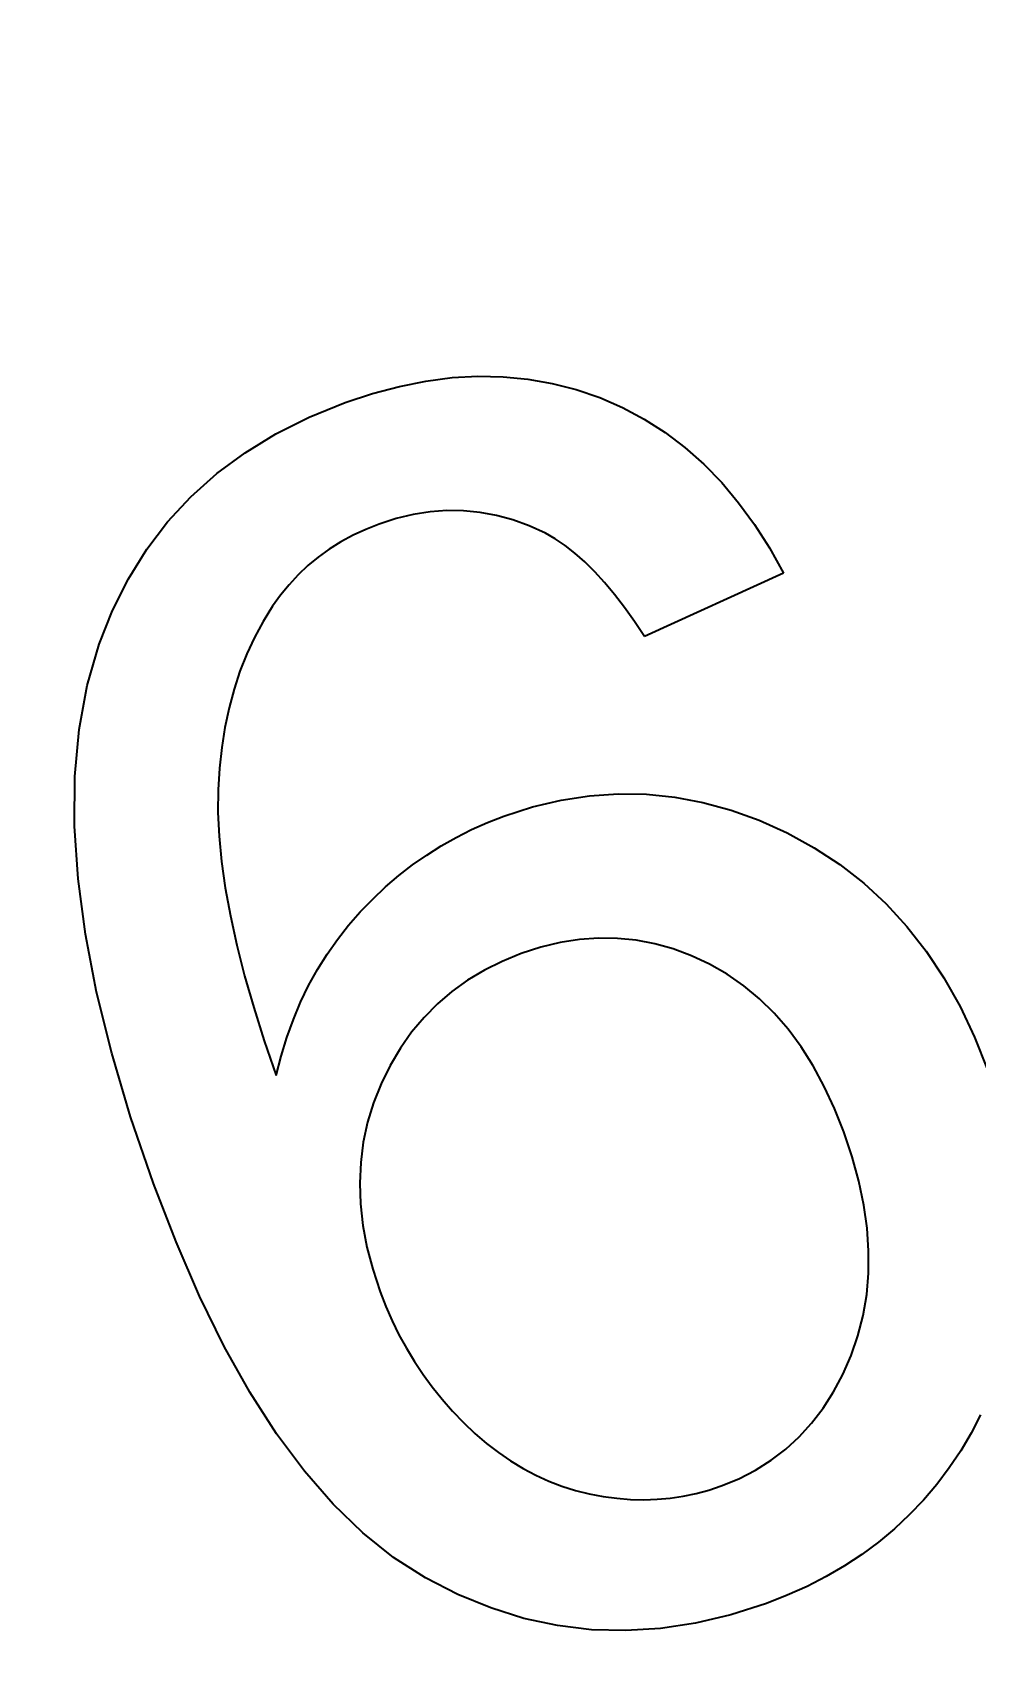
# Model space of a CAD drawing. Extents: x 0 to 297, y 0 to 210.
# Drawn here: x 208.372 to 210.267, y 134.513 to 137.802 of the extents above; entities that cross this region are included whole.
import ezdxf

# ---------------------------------------------------------------- set-up
doc = ezdxf.new("R2010")
doc.units = 0

msp = doc.modelspace()

# ---------------------------------------------------------------- linework, layer by layer
at = {"color": 7, "lineweight": 35, "ltscale": 0.00129}
msp.add_line((209.2136, 137.1097), (209.2652, 137.1126), dxfattribs=at)
at = {"color": 7, "lineweight": 35, "ltscale": 0.001266}
msp.add_line((209.2652, 137.1126), (209.3158, 137.1117), dxfattribs=at)
at = {"color": 7, "lineweight": 35, "ltscale": 0.001251}
msp.add_line((209.3158, 137.1117), (209.3656, 137.1069), dxfattribs=at)
at = {"color": 7, "lineweight": 35, "ltscale": 0.001401}
msp.add_line((209.0538, 137.0779), (209.108, 137.0923), dxfattribs=at)
at = {"color": 7, "lineweight": 35, "ltscale": 0.001358}
msp.add_line((209.108, 137.0923), (209.1612, 137.1029), dxfattribs=at)
at = {"color": 7, "lineweight": 35, "ltscale": 0.001321}
msp.add_line((209.1612, 137.1029), (209.2136, 137.1097), dxfattribs=at)
at = {"color": 7, "lineweight": 35, "ltscale": 0.001241}
for p, q in [((209.3656, 137.1069), (209.4145, 137.0983)), ((209.4145, 137.0983), (209.4625, 137.0859))]:
    msp.add_line(p, q, dxfattribs=at)
at = {"color": 7, "lineweight": 35, "ltscale": 0.001247}
for p, q in [((209.4625, 137.0859), (209.5097, 137.0696)), ((209.5097, 137.0696), (209.5554, 137.0497))]:
    msp.add_line(p, q, dxfattribs=at)
at = {"color": 7, "lineweight": 35, "ltscale": 0.001939}
msp.add_line((208.927, 137.0305), (208.9988, 137.0597), dxfattribs=at)
at = {"color": 7, "lineweight": 35, "ltscale": 0.001449}
msp.add_line((208.9988, 137.0597), (209.0538, 137.0779), dxfattribs=at)
at = {"color": 7, "lineweight": 35, "ltscale": 0.00124}
for p, q in [((209.5554, 137.0497), (209.5992, 137.0264)), ((209.5992, 137.0264), (209.641, 136.9997))]:
    msp.add_line(p, q, dxfattribs=at)
at = {"color": 7, "lineweight": 35, "ltscale": 0.001869}
msp.add_line((208.8601, 136.997), (208.927, 137.0305), dxfattribs=at)
at = {"color": 7, "lineweight": 35, "ltscale": 0.001812}
msp.add_line((208.7983, 136.9592), (208.8601, 136.997), dxfattribs=at)
at = {"color": 7, "lineweight": 35, "ltscale": 0.001248}
msp.add_line((209.641, 136.9997), (209.6808, 136.9696), dxfattribs=at)
at = {"color": 7, "lineweight": 35, "ltscale": 0.001767}
msp.add_line((208.7414, 136.9172), (208.7983, 136.9592), dxfattribs=at)
at = {"color": 7, "lineweight": 35, "ltscale": 0.001264}
msp.add_line((209.6808, 136.9696), (209.7187, 136.9361), dxfattribs=at)
at = {"color": 7, "lineweight": 35, "ltscale": 0.001737}
msp.add_line((208.6896, 136.8709), (208.7414, 136.9172), dxfattribs=at)
at = {"color": 7, "lineweight": 35, "ltscale": 0.001287}
msp.add_line((209.7187, 136.9361), (209.7546, 136.8991), dxfattribs=at)
at = {"color": 7, "lineweight": 35, "ltscale": 0.001317}
msp.add_line((209.7546, 136.8991), (209.7885, 136.8588), dxfattribs=at)
at = {"color": 7, "lineweight": 35, "ltscale": 0.001723}
for p, q in [((208.6428, 136.8203), (208.6896, 136.8709)), ((209.4252, 134.6063), (209.3578, 134.6208))]:
    msp.add_line(p, q, dxfattribs=at)
at = {"color": 7, "lineweight": 35, "ltscale": 0.001353}
msp.add_line((209.7885, 136.8588), (209.8204, 136.8151), dxfattribs=at)
at = {"color": 7, "lineweight": 35, "ltscale": 0.001725}
msp.add_line((208.6009, 136.7655), (208.6428, 136.8203), dxfattribs=at)
at = {"color": 7, "lineweight": 35, "ltscale": 0.000724313}
msp.add_line((209.0675, 136.8161), (209.0406, 136.8054), dxfattribs=at)
at = {"color": 7, "lineweight": 35, "ltscale": 0.000898743}
msp.add_line((209.1017, 136.8271), (209.0675, 136.8161), dxfattribs=at)
at = {"color": 7, "lineweight": 35, "ltscale": 0.000874624}
msp.add_line((209.1357, 136.8353), (209.1017, 136.8271), dxfattribs=at)
at = {"color": 7, "lineweight": 35, "ltscale": 0.000855756}
msp.add_line((209.1695, 136.8407), (209.1357, 136.8353), dxfattribs=at)
at = {"color": 7, "lineweight": 35, "ltscale": 0.000843}
msp.add_line((209.2032, 136.8431), (209.1695, 136.8407), dxfattribs=at)
at = {"color": 7, "lineweight": 35, "ltscale": 0.000835492}
msp.add_line((209.2366, 136.8427), (209.2032, 136.8431), dxfattribs=at)
at = {"color": 7, "lineweight": 35, "ltscale": 0.000834842}
msp.add_line((209.2698, 136.8394), (209.2366, 136.8427), dxfattribs=at)
at = {"color": 7, "lineweight": 35, "ltscale": 0.000840304}
msp.add_line((209.3029, 136.8333), (209.2698, 136.8394), dxfattribs=at)
at = {"color": 7, "lineweight": 35, "ltscale": 0.000852053}
msp.add_line((209.3357, 136.8243), (209.3029, 136.8333), dxfattribs=at)
at = {"color": 7, "lineweight": 35, "ltscale": 0.000868718}
msp.add_line((209.3684, 136.8124), (209.3357, 136.8243), dxfattribs=at)
at = {"color": 7, "lineweight": 35, "ltscale": 0.000696758}
msp.add_line((209.0149, 136.7935), (208.9904, 136.7802), dxfattribs=at)
at = {"color": 7, "lineweight": 35, "ltscale": 0.000708947}
msp.add_line((209.0406, 136.8054), (209.0149, 136.7935), dxfattribs=at)
at = {"color": 7, "lineweight": 35, "ltscale": 0.00089184}
msp.add_line((209.4009, 136.7977), (209.3684, 136.8124), dxfattribs=at)
at = {"color": 7, "lineweight": 35, "ltscale": 0.000568024}
msp.add_line((209.4206, 136.7864), (209.4009, 136.7977), dxfattribs=at)
at = {"color": 7, "lineweight": 35, "ltscale": 0.000596096}
msp.add_line((209.4403, 136.773), (209.4206, 136.7864), dxfattribs=at)
at = {"color": 7, "lineweight": 35, "ltscale": 0.001396}
msp.add_line((209.8204, 136.8151), (209.8504, 136.768), dxfattribs=at)
at = {"color": 7, "lineweight": 35, "ltscale": 0.001741}
msp.add_line((208.5641, 136.7063), (208.6009, 136.7655), dxfattribs=at)
at = {"color": 7, "lineweight": 35, "ltscale": 0.000673397}
msp.add_line((208.9451, 136.7498), (208.9243, 136.7326), dxfattribs=at)
at = {"color": 7, "lineweight": 35, "ltscale": 0.000677909}
msp.add_line((208.9671, 136.7656), (208.9451, 136.7498), dxfattribs=at)
at = {"color": 7, "lineweight": 35, "ltscale": 0.000685547}
msp.add_line((208.9904, 136.7802), (208.9671, 136.7656), dxfattribs=at)
at = {"color": 7, "lineweight": 35, "ltscale": 0.000628496}
msp.add_line((209.4601, 136.7575), (209.4403, 136.773), dxfattribs=at)
at = {"color": 7, "lineweight": 35, "ltscale": 0.0006621}
msp.add_line((209.48, 136.74), (209.4601, 136.7575), dxfattribs=at)
at = {"color": 7, "lineweight": 35, "ltscale": 0.001444}
msp.add_line((209.8504, 136.768), (209.8783, 136.7174), dxfattribs=at)
at = {"color": 7, "lineweight": 35, "ltscale": 0.000671949}
msp.add_line((208.9243, 136.7326), (208.9048, 136.7142), dxfattribs=at)
at = {"color": 7, "lineweight": 35, "ltscale": 0.000698634}
msp.add_line((209.4998, 136.7203), (209.48, 136.74), dxfattribs=at)
at = {"color": 7, "lineweight": 35, "ltscale": 0.000737382}
msp.add_line((209.5197, 136.6985), (209.4998, 136.7203), dxfattribs=at)
at = {"color": 7, "lineweight": 35, "ltscale": 0.007655}
msp.add_line((209.8783, 136.7174), (209.5997, 136.5906), dxfattribs=at)
at = {"color": 7, "lineweight": 35, "ltscale": 0.001774}
msp.add_line((208.5323, 136.6429), (208.5641, 136.7063), dxfattribs=at)
at = {"color": 7, "lineweight": 35, "ltscale": 0.000677394}
msp.add_line((208.8865, 136.6944), (208.8694, 136.6734), dxfattribs=at)
at = {"color": 7, "lineweight": 35, "ltscale": 0.000673209}
msp.add_line((208.9048, 136.7142), (208.8865, 136.6944), dxfattribs=at)
at = {"color": 7, "lineweight": 35, "ltscale": 0.000776738}
msp.add_line((209.5396, 136.6747), (209.5197, 136.6985), dxfattribs=at)
at = {"color": 7, "lineweight": 35, "ltscale": 0.000899776}
msp.add_line((208.8535, 136.6511), (208.8344, 136.6206), dxfattribs=at)
at = {"color": 7, "lineweight": 35, "ltscale": 0.0006842}
msp.add_line((208.8694, 136.6734), (208.8535, 136.6511), dxfattribs=at)
at = {"color": 7, "lineweight": 35, "ltscale": 0.000819076}
msp.add_line((209.5596, 136.6487), (209.5396, 136.6747), dxfattribs=at)
at = {"color": 7, "lineweight": 35, "ltscale": 0.00182}
msp.add_line((208.5055, 136.5752), (208.5323, 136.6429), dxfattribs=at)
at = {"color": 7, "lineweight": 35, "ltscale": 0.000906034}
msp.add_line((208.8344, 136.6206), (208.8172, 136.5887), dxfattribs=at)
at = {"color": 7, "lineweight": 35, "ltscale": 0.000860603}
msp.add_line((209.5796, 136.6207), (209.5596, 136.6487), dxfattribs=at)
at = {"color": 7, "lineweight": 35, "ltscale": 0.000904385}
msp.add_line((209.5997, 136.5906), (209.5796, 136.6207), dxfattribs=at)
at = {"color": 7, "lineweight": 35, "ltscale": 0.000918892}
msp.add_line((208.8172, 136.5887), (208.8017, 136.5554), dxfattribs=at)
at = {"color": 7, "lineweight": 35, "ltscale": 0.002158}
msp.add_line((208.4816, 136.4923), (208.5055, 136.5752), dxfattribs=at)
at = {"color": 7, "lineweight": 35, "ltscale": 0.000931737}
msp.add_line((208.8017, 136.5554), (208.788, 136.5207), dxfattribs=at)
at = {"color": 7, "lineweight": 35, "ltscale": 0.000950468}
msp.add_line((208.788, 136.5207), (208.7762, 136.4846), dxfattribs=at)
at = {"color": 7, "lineweight": 35, "ltscale": 0.002251}
msp.add_line((208.4654, 136.4037), (208.4816, 136.4923), dxfattribs=at)
at = {"color": 7, "lineweight": 35, "ltscale": 0.000970373}
msp.add_line((208.7762, 136.4846), (208.7662, 136.4471), dxfattribs=at)
at = {"color": 7, "lineweight": 35, "ltscale": 0.000994908}
msp.add_line((208.7662, 136.4471), (208.758, 136.4081), dxfattribs=at)
at = {"color": 7, "lineweight": 35, "ltscale": 0.002364}
msp.add_line((208.4569, 136.3095), (208.4654, 136.4037), dxfattribs=at)
at = {"color": 7, "lineweight": 35, "ltscale": 0.001021}
msp.add_line((208.758, 136.4081), (208.7517, 136.3678), dxfattribs=at)
at = {"color": 7, "lineweight": 35, "ltscale": 0.00105}
msp.add_line((208.7517, 136.3678), (208.7471, 136.3261), dxfattribs=at)
at = {"color": 7, "lineweight": 35, "ltscale": 0.001081}
for p, q in [((208.7471, 136.3261), (208.7444, 136.2829)), ((210.0454, 135.2704), (210.049, 135.3135))]:
    msp.add_line(p, q, dxfattribs=at)
at = {"color": 7, "lineweight": 35, "ltscale": 0.002495}
msp.add_line((208.4562, 136.2097), (208.4569, 136.3095), dxfattribs=at)
at = {"color": 7, "lineweight": 35, "ltscale": 0.00113}
msp.add_line((208.7444, 136.2829), (208.7439, 136.2377), dxfattribs=at)
at = {"color": 7, "lineweight": 35, "ltscale": 0.001476}
msp.add_line((209.3747, 136.2486), (209.4322, 136.2623), dxfattribs=at)
at = {"color": 7, "lineweight": 35, "ltscale": 0.001448}
msp.add_line((209.4322, 136.2623), (209.4894, 136.2711), dxfattribs=at)
at = {"color": 7, "lineweight": 35, "ltscale": 0.00143}
msp.add_line((209.4894, 136.2711), (209.5465, 136.2751), dxfattribs=at)
at = {"color": 7, "lineweight": 35, "ltscale": 0.001423}
msp.add_line((209.5465, 136.2751), (209.6035, 136.2742), dxfattribs=at)
at = {"color": 7, "lineweight": 35, "ltscale": 0.001427}
msp.add_line((209.6035, 136.2742), (209.6602, 136.2683), dxfattribs=at)
at = {"color": 7, "lineweight": 35, "ltscale": 0.001439}
msp.add_line((209.6602, 136.2683), (209.7168, 136.2577), dxfattribs=at)
at = {"color": 7, "lineweight": 35, "ltscale": 0.001463}
msp.add_line((209.7168, 136.2577), (209.7732, 136.2422), dxfattribs=at)
at = {"color": 7, "lineweight": 35, "ltscale": 0.001198}
msp.add_line((208.7439, 136.2377), (208.7461, 136.1898), dxfattribs=at)
at = {"color": 7, "lineweight": 35, "ltscale": 0.000874372}
msp.add_line((209.2845, 136.2173), (209.3171, 136.23), dxfattribs=at)
at = {"color": 7, "lineweight": 35, "ltscale": 0.001513}
msp.add_line((209.3171, 136.23), (209.3747, 136.2486), dxfattribs=at)
at = {"color": 7, "lineweight": 35, "ltscale": 0.001496}
msp.add_line((209.7732, 136.2422), (209.8295, 136.2218), dxfattribs=at)
at = {"color": 7, "lineweight": 35, "ltscale": 0.00264}
msp.add_line((208.4632, 136.1044), (208.4562, 136.2097), dxfattribs=at)
at = {"color": 7, "lineweight": 35, "ltscale": 0.000865285}
msp.add_line((209.2219, 136.1875), (209.2528, 136.2032), dxfattribs=at)
at = {"color": 7, "lineweight": 35, "ltscale": 0.000868846}
msp.add_line((209.2528, 136.2032), (209.2845, 136.2173), dxfattribs=at)
at = {"color": 7, "lineweight": 35, "ltscale": 0.001538}
msp.add_line((209.8295, 136.2218), (209.8856, 136.1965), dxfattribs=at)
at = {"color": 7, "lineweight": 35, "ltscale": 0.00155}
msp.add_line((209.8856, 136.1965), (209.94, 136.1668), dxfattribs=at)
at = {"color": 7, "lineweight": 35, "ltscale": 0.00127}
msp.add_line((208.7461, 136.1898), (208.751, 136.1393), dxfattribs=at)
at = {"color": 7, "lineweight": 35, "ltscale": 0.000863885}
msp.add_line((209.1627, 136.152), (209.1919, 136.1705), dxfattribs=at)
at = {"color": 7, "lineweight": 35, "ltscale": 0.000863327}
msp.add_line((209.1919, 136.1705), (209.2219, 136.1875), dxfattribs=at)
at = {"color": 7, "lineweight": 35, "ltscale": 0.001534}
msp.add_line((209.94, 136.1668), (209.9913, 136.1331), dxfattribs=at)
at = {"color": 7, "lineweight": 35, "ltscale": 0.001345}
msp.add_line((208.751, 136.1393), (208.7586, 136.086), dxfattribs=at)
at = {"color": 7, "lineweight": 35, "ltscale": 0.000870087}
msp.add_line((209.1068, 136.1108), (209.1343, 136.1321), dxfattribs=at)
at = {"color": 7, "lineweight": 35, "ltscale": 0.000865909}
msp.add_line((209.1343, 136.1321), (209.1627, 136.152), dxfattribs=at)
at = {"color": 7, "lineweight": 35, "ltscale": 0.001526}
msp.add_line((209.9913, 136.1331), (210.0394, 136.0956), dxfattribs=at)
at = {"color": 7, "lineweight": 35, "ltscale": 0.002799}
for p, q in [((208.478, 135.9934), (208.4632, 136.1044)), ((208.7565, 135.1664), (208.7071, 135.2668))]:
    msp.add_line(p, q, dxfattribs=at)
at = {"color": 7, "lineweight": 35, "ltscale": 0.000875769}
msp.add_line((209.0802, 136.088), (209.1068, 136.1108), dxfattribs=at)
at = {"color": 7, "lineweight": 35, "ltscale": 0.001531}
msp.add_line((210.0394, 136.0956), (210.0844, 136.054), dxfattribs=at)
at = {"color": 7, "lineweight": 35, "ltscale": 0.001422}
msp.add_line((208.7586, 136.086), (208.7688, 136.03), dxfattribs=at)
at = {"color": 7, "lineweight": 35, "ltscale": 0.000894263}
msp.add_line((209.0294, 136.0382), (209.0544, 136.0638), dxfattribs=at)
at = {"color": 7, "lineweight": 35, "ltscale": 0.000884669}
msp.add_line((209.0544, 136.0638), (209.0802, 136.088), dxfattribs=at)
at = {"color": 7, "lineweight": 35, "ltscale": 0.001502}
msp.add_line((208.7688, 136.03), (208.7818, 135.9714), dxfattribs=at)
at = {"color": 7, "lineweight": 35, "ltscale": 0.000898975}
msp.add_line((209.0057, 136.0112), (209.0294, 136.0382), dxfattribs=at)
at = {"color": 7, "lineweight": 35, "ltscale": 0.001546}
msp.add_line((210.0844, 136.054), (210.1262, 136.0085), dxfattribs=at)
at = {"color": 7, "lineweight": 35, "ltscale": 0.002969}
msp.add_line((208.5005, 135.8768), (208.478, 135.9934), dxfattribs=at)
at = {"color": 7, "lineweight": 35, "ltscale": 0.000899741}
msp.add_line((208.9834, 135.9829), (209.0057, 136.0112), dxfattribs=at)
at = {"color": 7, "lineweight": 35, "ltscale": 0.00157}
msp.add_line((210.1262, 136.0085), (210.1649, 135.959), dxfattribs=at)
at = {"color": 7, "lineweight": 35, "ltscale": 0.001583}
msp.add_line((208.7818, 135.9714), (208.7974, 135.91), dxfattribs=at)
at = {"color": 7, "lineweight": 35, "ltscale": 0.000902816}
msp.add_line((208.9627, 135.9534), (208.9834, 135.9829), dxfattribs=at)
at = {"color": 7, "lineweight": 35, "ltscale": 0.001031}
for p, q in [((209.3914, 135.9669), (209.3522, 135.9543)), ((209.9974, 135.1102), (210.014, 135.148)), ((210.2735, 135.0288), (210.2548, 134.9921)), ((210.1009, 134.8001), (210.0692, 134.7737))]:
    msp.add_line(p, q, dxfattribs=at)
at = {"color": 7, "lineweight": 35, "ltscale": 0.001002}
for p, q in [((209.4304, 135.9763), (209.3914, 135.9669)), ((209.7301, 135.933), (209.6938, 135.95))]:
    msp.add_line(p, q, dxfattribs=at)
at = {"color": 7, "lineweight": 35, "ltscale": 0.000976849}
msp.add_line((209.469, 135.9825), (209.4304, 135.9763), dxfattribs=at)
at = {"color": 7, "lineweight": 35, "ltscale": 0.000959297}
msp.add_line((209.5072, 135.9853), (209.469, 135.9825), dxfattribs=at)
at = {"color": 7, "lineweight": 35, "ltscale": 0.000949547}
msp.add_line((209.5452, 135.9848), (209.5072, 135.9853), dxfattribs=at)
at = {"color": 7, "lineweight": 35, "ltscale": 0.00094507}
msp.add_line((209.5828, 135.981), (209.5452, 135.9848), dxfattribs=at)
at = {"color": 7, "lineweight": 35, "ltscale": 0.000949644}
msp.add_line((209.6201, 135.974), (209.5828, 135.981), dxfattribs=at)
at = {"color": 7, "lineweight": 35, "ltscale": 0.000959908}
msp.add_line((209.6571, 135.9636), (209.6201, 135.974), dxfattribs=at)
at = {"color": 7, "lineweight": 35, "ltscale": 0.000978321}
msp.add_line((209.6938, 135.95), (209.6571, 135.9636), dxfattribs=at)
at = {"color": 7, "lineweight": 35, "ltscale": 0.000908877}
msp.add_line((208.9435, 135.9225), (208.9627, 135.9534), dxfattribs=at)
at = {"color": 7, "lineweight": 35, "ltscale": 0.000999027}
msp.add_line((209.3142, 135.9388), (209.2784, 135.921), dxfattribs=at)
at = {"color": 7, "lineweight": 35, "ltscale": 0.001026}
msp.add_line((209.3522, 135.9543), (209.3142, 135.9388), dxfattribs=at)
at = {"color": 7, "lineweight": 35, "ltscale": 0.001015}
for p, q in [((209.7654, 135.9129), (209.7301, 135.933)), ((209.7988, 135.8898), (209.7654, 135.9129))]:
    msp.add_line(p, q, dxfattribs=at)
at = {"color": 7, "lineweight": 35, "ltscale": 0.001604}
msp.add_line((210.1649, 135.959), (210.2004, 135.9055), dxfattribs=at)
at = {"color": 7, "lineweight": 35, "ltscale": 0.001664}
msp.add_line((208.7974, 135.91), (208.8157, 135.846), dxfattribs=at)
at = {"color": 7, "lineweight": 35, "ltscale": 0.000918335}
msp.add_line((208.9258, 135.8903), (208.9435, 135.9225), dxfattribs=at)
at = {"color": 7, "lineweight": 35, "ltscale": 0.000965791}
msp.add_line((209.2448, 135.9009), (209.2134, 135.8784), dxfattribs=at)
at = {"color": 7, "lineweight": 35, "ltscale": 0.000979229}
msp.add_line((209.2784, 135.921), (209.2448, 135.9009), dxfattribs=at)
at = {"color": 7, "lineweight": 35, "ltscale": 0.001647}
msp.add_line((210.2004, 135.9055), (210.2327, 135.8481), dxfattribs=at)
at = {"color": 7, "lineweight": 35, "ltscale": 0.003147}
msp.add_line((208.5307, 135.7546), (208.5005, 135.8768), dxfattribs=at)
at = {"color": 7, "lineweight": 35, "ltscale": 0.000929009}
msp.add_line((208.9097, 135.8568), (208.9258, 135.8903), dxfattribs=at)
at = {"color": 7, "lineweight": 35, "ltscale": 0.000958647}
msp.add_line((209.2134, 135.8784), (209.1842, 135.8535), dxfattribs=at)
at = {"color": 7, "lineweight": 35, "ltscale": 0.001024}
for p, q in [((209.8303, 135.8637), (209.7988, 135.8898)), ((209.0355, 135.576), (209.0302, 135.5354))]:
    msp.add_line(p, q, dxfattribs=at)
at = {"color": 7, "lineweight": 35, "ltscale": 0.00104}
msp.add_line((209.86, 135.8345), (209.8303, 135.8637), dxfattribs=at)
at = {"color": 7, "lineweight": 35, "ltscale": 0.001748}
msp.add_line((208.8157, 135.846), (208.8367, 135.7793), dxfattribs=at)
at = {"color": 7, "lineweight": 35, "ltscale": 0.000943057}
msp.add_line((208.8951, 135.822), (208.9097, 135.8568), dxfattribs=at)
at = {"color": 7, "lineweight": 35, "ltscale": 0.000958942}
msp.add_line((209.1842, 135.8535), (209.1573, 135.8262), dxfattribs=at)
at = {"color": 7, "lineweight": 35, "ltscale": 0.001064}
for p, q in [((209.8879, 135.8024), (209.86, 135.8345)), ((210.0383, 135.2284), (210.0454, 135.2704))]:
    msp.add_line(p, q, dxfattribs=at)
at = {"color": 7, "lineweight": 35, "ltscale": 0.001699}
msp.add_line((210.2327, 135.8481), (210.262, 135.7867), dxfattribs=at)
at = {"color": 7, "lineweight": 35, "ltscale": 0.000959484}
msp.add_line((208.882, 135.7859), (208.8951, 135.822), dxfattribs=at)
at = {"color": 7, "lineweight": 35, "ltscale": 0.00097876}
msp.add_line((209.1325, 135.7965), (209.11, 135.7645), dxfattribs=at)
at = {"color": 7, "lineweight": 35, "ltscale": 0.000966343}
msp.add_line((209.1573, 135.8262), (209.1325, 135.7965), dxfattribs=at)
at = {"color": 7, "lineweight": 35, "ltscale": 0.001094}
msp.add_line((209.9139, 135.7672), (209.8879, 135.8024), dxfattribs=at)
at = {"color": 7, "lineweight": 35, "ltscale": 0.001834}
msp.add_line((208.8367, 135.7793), (208.8604, 135.7099), dxfattribs=at)
at = {"color": 7, "lineweight": 35, "ltscale": 0.000977945}
msp.add_line((208.8704, 135.7486), (208.882, 135.7859), dxfattribs=at)
at = {"color": 7, "lineweight": 35, "ltscale": 0.00099927}
msp.add_line((209.11, 135.7645), (209.0896, 135.7301), dxfattribs=at)
at = {"color": 7, "lineweight": 35, "ltscale": 0.001129}
msp.add_line((209.9381, 135.7291), (209.9139, 135.7672), dxfattribs=at)
at = {"color": 7, "lineweight": 35, "ltscale": 0.001758}
msp.add_line((210.262, 135.7867), (210.288, 135.7214), dxfattribs=at)
at = {"color": 7, "lineweight": 35, "ltscale": 0.003333}
msp.add_line((208.5686, 135.6268), (208.5307, 135.7546), dxfattribs=at)
at = {"color": 7, "lineweight": 35, "ltscale": 0.000998702}
msp.add_line((208.8604, 135.7099), (208.8704, 135.7486), dxfattribs=at)
at = {"color": 7, "lineweight": 35, "ltscale": 0.001025}
msp.add_line((209.0896, 135.7301), (209.0715, 135.6933), dxfattribs=at)
at = {"color": 7, "lineweight": 35, "ltscale": 0.001171}
msp.add_line((209.9604, 135.6879), (209.9381, 135.7291), dxfattribs=at)
at = {"color": 7, "lineweight": 35, "ltscale": 0.001033}
for p, q in [((209.0715, 135.6933), (209.0561, 135.655)), ((210.2111, 134.9224), (210.1862, 134.8895)), ((210.1862, 134.8895), (210.1594, 134.858))]:
    msp.add_line(p, q, dxfattribs=at)
at = {"color": 7, "lineweight": 35, "ltscale": 0.001219}
for p, q in [((209.981, 135.6437), (209.9604, 135.6879)), ((210.0396, 135.4498), (210.0297, 135.4975))]:
    msp.add_line(p, q, dxfattribs=at)
at = {"color": 7, "lineweight": 35, "ltscale": 0.001022}
msp.add_line((209.0561, 135.655), (209.0441, 135.6159), dxfattribs=at)
at = {"color": 7, "lineweight": 35, "ltscale": 0.001269}
msp.add_line((209.9996, 135.5965), (209.981, 135.6437), dxfattribs=at)
at = {"color": 7, "lineweight": 35, "ltscale": 0.003525}
msp.add_line((208.6143, 135.4933), (208.5686, 135.6268), dxfattribs=at)
at = {"color": 7, "lineweight": 35, "ltscale": 0.001019}
msp.add_line((209.0441, 135.6159), (209.0355, 135.576), dxfattribs=at)
at = {"color": 7, "lineweight": 35, "ltscale": 0.00132}
msp.add_line((210.0163, 135.5464), (209.9996, 135.5965), dxfattribs=at)
at = {"color": 7, "lineweight": 35, "ltscale": 0.001035}
msp.add_line((209.0302, 135.5354), (209.0283, 135.4941), dxfattribs=at)
at = {"color": 7, "lineweight": 35, "ltscale": 0.001267}
msp.add_line((210.0297, 135.4975), (210.0163, 135.5464), dxfattribs=at)
at = {"color": 7, "lineweight": 35, "ltscale": 0.003149}
msp.add_line((208.6597, 135.3758), (208.6143, 135.4933), dxfattribs=at)
at = {"color": 7, "lineweight": 35, "ltscale": 0.001053}
for p, q in [((209.0283, 135.4941), (209.0298, 135.452)), ((210.0278, 135.1876), (210.0383, 135.2284))]:
    msp.add_line(p, q, dxfattribs=at)
at = {"color": 7, "lineweight": 35, "ltscale": 0.001079}
msp.add_line((209.0298, 135.452), (209.0346, 135.4091), dxfattribs=at)
at = {"color": 7, "lineweight": 35, "ltscale": 0.001176}
msp.add_line((210.0461, 135.4032), (210.0396, 135.4498), dxfattribs=at)
at = {"color": 7, "lineweight": 35, "ltscale": 0.001109}
msp.add_line((209.0346, 135.4091), (209.0427, 135.3655), dxfattribs=at)
at = {"color": 7, "lineweight": 35, "ltscale": 0.001138}
msp.add_line((210.0493, 135.3578), (210.0461, 135.4032), dxfattribs=at)
at = {"color": 7, "lineweight": 35, "ltscale": 0.002972}
msp.add_line((208.7071, 135.2668), (208.6597, 135.3758), dxfattribs=at)
at = {"color": 7, "lineweight": 35, "ltscale": 0.001146}
msp.add_line((209.0427, 135.3655), (209.0543, 135.3211), dxfattribs=at)
at = {"color": 7, "lineweight": 35, "ltscale": 0.001107}
msp.add_line((210.049, 135.3135), (210.0493, 135.3578), dxfattribs=at)
at = {"color": 7, "lineweight": 35, "ltscale": 0.001188}
msp.add_line((209.0543, 135.3211), (209.0691, 135.276), dxfattribs=at)
at = {"color": 7, "lineweight": 35, "ltscale": 0.000789735}
msp.add_line((209.0691, 135.276), (209.0806, 135.2465), dxfattribs=at)
at = {"color": 7, "lineweight": 35, "ltscale": 0.000784379}
msp.add_line((209.0806, 135.2465), (209.0932, 135.2178), dxfattribs=at)
at = {"color": 7, "lineweight": 35, "ltscale": 0.000780673}
msp.add_line((209.0932, 135.2178), (209.107, 135.1898), dxfattribs=at)
at = {"color": 7, "lineweight": 35, "ltscale": 0.000777952}
msp.add_line((209.107, 135.1898), (209.1219, 135.1625), dxfattribs=at)
at = {"color": 7, "lineweight": 35, "ltscale": 0.001049}
msp.add_line((210.014, 135.148), (210.0278, 135.1876), dxfattribs=at)
at = {"color": 7, "lineweight": 35, "ltscale": 0.002635}
msp.add_line((208.8081, 135.0744), (208.7565, 135.1664), dxfattribs=at)
at = {"color": 7, "lineweight": 35, "ltscale": 0.000776957}
msp.add_line((209.1219, 135.1625), (209.138, 135.1359), dxfattribs=at)
at = {"color": 7, "lineweight": 35, "ltscale": 0.000777636}
msp.add_line((209.138, 135.1359), (209.1553, 135.11), dxfattribs=at)
at = {"color": 7, "lineweight": 35, "ltscale": 0.000780758}
msp.add_line((209.1553, 135.11), (209.1738, 135.0849), dxfattribs=at)
at = {"color": 7, "lineweight": 35, "ltscale": 0.000996086}
msp.add_line((209.9787, 135.0751), (209.9974, 135.1102), dxfattribs=at)
at = {"color": 7, "lineweight": 35, "ltscale": 0.002478}
msp.add_line((208.8616, 134.991), (208.8081, 135.0744), dxfattribs=at)
at = {"color": 7, "lineweight": 35, "ltscale": 0.000783302}
msp.add_line((209.1738, 135.0849), (209.1935, 135.0605), dxfattribs=at)
at = {"color": 7, "lineweight": 35, "ltscale": 0.000967104}
msp.add_line((209.9579, 135.0424), (209.9787, 135.0751), dxfattribs=at)
at = {"color": 7, "lineweight": 35, "ltscale": 0.000788768}
msp.add_line((209.1935, 135.0605), (209.2143, 135.0367), dxfattribs=at)
at = {"color": 7, "lineweight": 35, "ltscale": 0.000943706}
msp.add_line((209.935, 135.0124), (209.9579, 135.0424), dxfattribs=at)
at = {"color": 7, "lineweight": 35, "ltscale": 0.000795668}
msp.add_line((209.2143, 135.0367), (209.2363, 135.0137), dxfattribs=at)
at = {"color": 7, "lineweight": 35, "ltscale": 0.000788933}
msp.add_line((209.2363, 135.0137), (209.2591, 134.9919), dxfattribs=at)
at = {"color": 7, "lineweight": 35, "ltscale": 0.000928138}
msp.add_line((209.91, 134.985), (209.935, 135.0124), dxfattribs=at)
at = {"color": 7, "lineweight": 35, "ltscale": 0.002332}
msp.add_line((208.9172, 134.9162), (208.8616, 134.991), dxfattribs=at)
at = {"color": 7, "lineweight": 35, "ltscale": 0.00077175}
msp.add_line((209.2591, 134.9919), (209.2825, 134.9718), dxfattribs=at)
at = {"color": 7, "lineweight": 35, "ltscale": 0.000920398}
msp.add_line((209.8829, 134.9601), (209.91, 134.985), dxfattribs=at)
at = {"color": 7, "lineweight": 35, "ltscale": 0.001028}
for p, q in [((210.2548, 134.9921), (210.234, 134.9566)), ((210.1309, 134.8282), (210.1009, 134.8001))]:
    msp.add_line(p, q, dxfattribs=at)
at = {"color": 7, "lineweight": 35, "ltscale": 0.000755465}
msp.add_line((209.2825, 134.9718), (209.3064, 134.9533), dxfattribs=at)
at = {"color": 7, "lineweight": 35, "ltscale": 0.000741624}
msp.add_line((209.3064, 134.9533), (209.3309, 134.9366), dxfattribs=at)
at = {"color": 7, "lineweight": 35, "ltscale": 0.000917626}
msp.add_line((209.8538, 134.9378), (209.8829, 134.9601), dxfattribs=at)
at = {"color": 7, "lineweight": 35, "ltscale": 0.001029}
msp.add_line((210.234, 134.9566), (210.2111, 134.9224), dxfattribs=at)
at = {"color": 7, "lineweight": 35, "ltscale": 0.002197}
msp.add_line((208.9748, 134.8498), (208.9172, 134.9162), dxfattribs=at)
at = {"color": 7, "lineweight": 35, "ltscale": 0.000730898}
msp.add_line((209.3309, 134.9366), (209.3559, 134.9214), dxfattribs=at)
at = {"color": 7, "lineweight": 35, "ltscale": 0.000721635}
msp.add_line((209.3559, 134.9214), (209.3814, 134.9079), dxfattribs=at)
at = {"color": 7, "lineweight": 35, "ltscale": 0.000714824}
msp.add_line((209.3814, 134.9079), (209.4074, 134.8961), dxfattribs=at)
at = {"color": 7, "lineweight": 35, "ltscale": 0.0009392}
msp.add_line((209.789, 134.9009), (209.8225, 134.918), dxfattribs=at)
at = {"color": 7, "lineweight": 35, "ltscale": 0.000925096}
msp.add_line((209.8225, 134.918), (209.8538, 134.9378), dxfattribs=at)
at = {"color": 7, "lineweight": 35, "ltscale": 0.000712363}
msp.add_line((209.4074, 134.8961), (209.4341, 134.886), dxfattribs=at)
at = {"color": 7, "lineweight": 35, "ltscale": 0.000710164}
msp.add_line((209.4341, 134.886), (209.4612, 134.8775), dxfattribs=at)
at = {"color": 7, "lineweight": 35, "ltscale": 0.000713056}
msp.add_line((209.4612, 134.8775), (209.4889, 134.8707), dxfattribs=at)
at = {"color": 7, "lineweight": 35, "ltscale": 0.000658842}
msp.add_line((209.703, 134.8711), (209.7284, 134.8779), dxfattribs=at)
at = {"color": 7, "lineweight": 35, "ltscale": 0.000662267}
msp.add_line((209.7284, 134.8779), (209.7536, 134.8863), dxfattribs=at)
at = {"color": 7, "lineweight": 35, "ltscale": 0.000959112}
msp.add_line((209.7536, 134.8863), (209.789, 134.9009), dxfattribs=at)
at = {"color": 7, "lineweight": 35, "ltscale": 0.002078}
msp.add_line((209.0345, 134.792), (208.9748, 134.8498), dxfattribs=at)
at = {"color": 7, "lineweight": 35, "ltscale": 0.000707622}
msp.add_line((209.4889, 134.8707), (209.5167, 134.8654), dxfattribs=at)
at = {"color": 7, "lineweight": 35, "ltscale": 0.000693201}
msp.add_line((209.5167, 134.8654), (209.5442, 134.8618), dxfattribs=at)
at = {"color": 7, "lineweight": 35, "ltscale": 0.000682817}
msp.add_line((209.5442, 134.8618), (209.5714, 134.8595), dxfattribs=at)
at = {"color": 7, "lineweight": 35, "ltscale": 0.000673151}
msp.add_line((209.5714, 134.8595), (209.5983, 134.8588), dxfattribs=at)
at = {"color": 7, "lineweight": 35, "ltscale": 0.000665209}
msp.add_line((209.5983, 134.8588), (209.6249, 134.8596), dxfattribs=at)
at = {"color": 7, "lineweight": 35, "ltscale": 0.000660965}
msp.add_line((209.6249, 134.8596), (209.6512, 134.8619), dxfattribs=at)
at = {"color": 7, "lineweight": 35, "ltscale": 0.00065736}
msp.add_line((209.6512, 134.8619), (209.6772, 134.8658), dxfattribs=at)
at = {"color": 7, "lineweight": 35, "ltscale": 0.00065687}
msp.add_line((209.6772, 134.8658), (209.703, 134.8711), dxfattribs=at)
at = {"color": 7, "lineweight": 35, "ltscale": 0.00103}
msp.add_line((210.1594, 134.858), (210.1309, 134.8282), dxfattribs=at)
at = {"color": 7, "lineweight": 35, "ltscale": 0.001974}
msp.add_line((209.0963, 134.7428), (209.0345, 134.792), dxfattribs=at)
at = {"color": 7, "lineweight": 35, "ltscale": 0.001047}
msp.add_line((210.0358, 134.749), (210.0009, 134.726), dxfattribs=at)
at = {"color": 7, "lineweight": 35, "ltscale": 0.001037}
msp.add_line((210.0692, 134.7737), (210.0358, 134.749), dxfattribs=at)
at = {"color": 7, "lineweight": 35, "ltscale": 0.001893}
msp.add_line((209.1601, 134.702), (209.0963, 134.7428), dxfattribs=at)
at = {"color": 7, "lineweight": 35, "ltscale": 0.001058}
msp.add_line((210.0009, 134.726), (209.9643, 134.7047), dxfattribs=at)
at = {"color": 7, "lineweight": 35, "ltscale": 0.00183}
msp.add_line((209.2253, 134.6687), (209.1601, 134.702), dxfattribs=at)
at = {"color": 7, "lineweight": 35, "ltscale": 0.001093}
msp.add_line((209.9261, 134.685), (209.8862, 134.6671), dxfattribs=at)
at = {"color": 7, "lineweight": 35, "ltscale": 0.001075}
msp.add_line((209.9643, 134.7047), (209.9261, 134.685), dxfattribs=at)
at = {"color": 7, "lineweight": 35, "ltscale": 0.001781}
msp.add_line((209.2912, 134.6416), (209.2253, 134.6687), dxfattribs=at)
at = {"color": 7, "lineweight": 35, "ltscale": 0.001884}
msp.add_line((209.8447, 134.6509), (209.773, 134.6277), dxfattribs=at)
at = {"color": 7, "lineweight": 35, "ltscale": 0.001113}
msp.add_line((209.8862, 134.6671), (209.8447, 134.6509), dxfattribs=at)
at = {"color": 7, "lineweight": 35, "ltscale": 0.001745}
msp.add_line((209.3578, 134.6208), (209.2912, 134.6416), dxfattribs=at)
at = {"color": 7, "lineweight": 35, "ltscale": 0.001825}
msp.add_line((209.773, 134.6277), (209.7019, 134.6109), dxfattribs=at)
at = {"color": 7, "lineweight": 35, "ltscale": 0.001715}
msp.add_line((209.4933, 134.598), (209.4252, 134.6063), dxfattribs=at)
at = {"color": 7, "lineweight": 35, "ltscale": 0.001722}
msp.add_line((209.5621, 134.5961), (209.4933, 134.598), dxfattribs=at)
at = {"color": 7, "lineweight": 35, "ltscale": 0.001743}
msp.add_line((209.6317, 134.6003), (209.5621, 134.5961), dxfattribs=at)
at = {"color": 7, "lineweight": 35, "ltscale": 0.001776}
msp.add_line((209.7019, 134.6109), (209.6317, 134.6003), dxfattribs=at)
at = {"color": 7, "lineweight": 35}
msp.add_circle((222.9007, 98.5005), 42.5, dxfattribs=at)
for radius in [37.15, 36.85]:
    msp.add_arc((222.9007, 98.5005), radius, 90, 270, dxfattribs=at)

doc.saveas('drawing.dxf')
